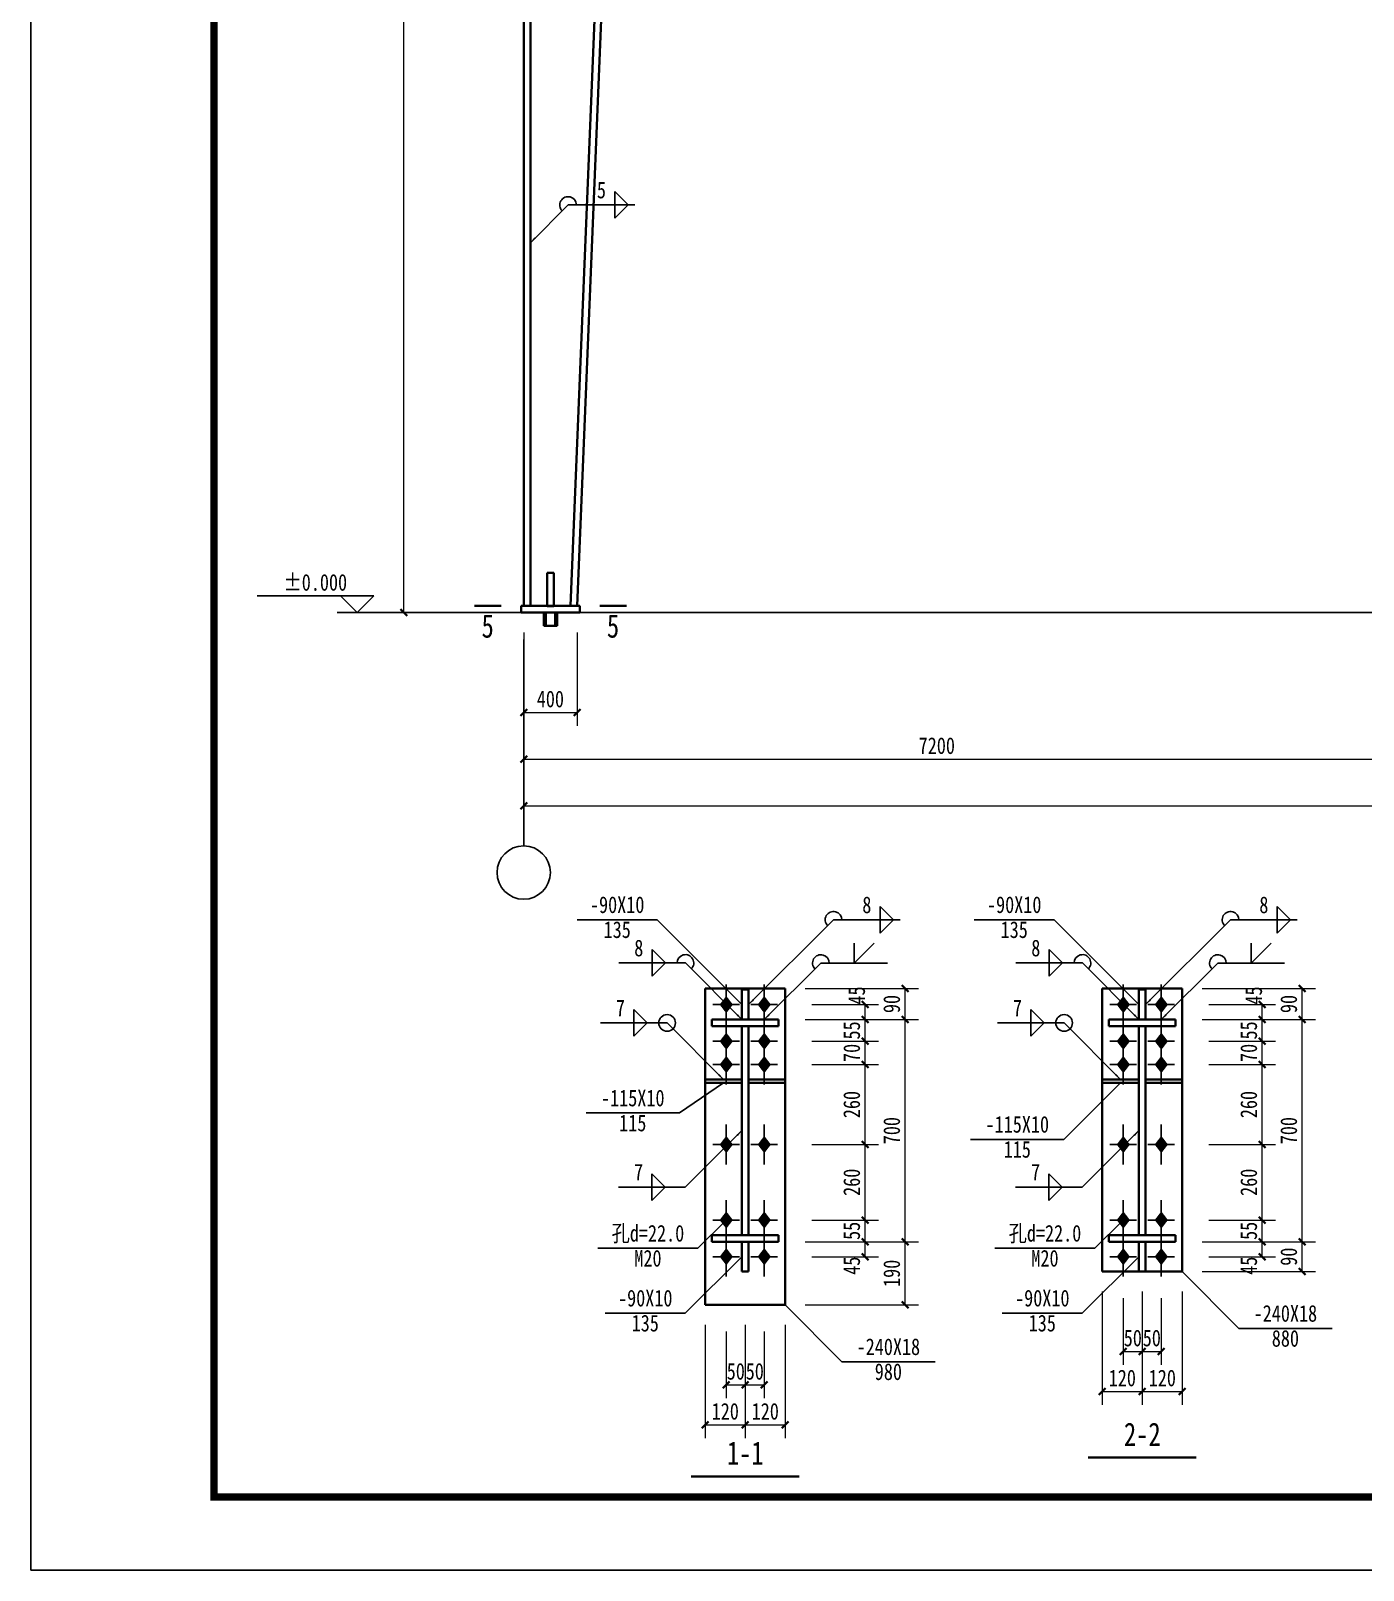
# Model space of a CAD drawing. Extents: x 32461 to 372567, y -698896 to 182569.
# Drawn here: x 205952 to 225937, y -634115 to -611015 of the extents above; entities that cross this region are included whole.
import ezdxf
from ezdxf.enums import TextEntityAlignment as Align

# ---------------------------------------------------------------- set-up
doc = ezdxf.new("R2010")
doc.units = 0
doc.header["$LTSCALE"] = 1000
doc.header["$MEASUREMENT"] = 0
doc.linetypes.add('线型6', pattern=[8.75, 5, -1.25, 1.25, -1.25])
doc.layers.get('0').update_dxf_attribs({"linetype": 'CONTINUOUS'})
doc.layers.add('PUB_TITLE', color=4, linetype='CONTINUOUS')
for name, color, linetype, lineweight in [('尺寸标注', 2, 'CONTINUOUS', 35), ('层10', 7, 'CONTINUOUS', 35), ('层1000', 2, 'CONTINUOUS', 35), ('层111', 9, '线型6', 25), ('层112', 9, 'CONTINUOUS', 25), ('层116', 1, 'CONTINUOUS', 35), ('层14', 2, 'CONTINUOUS', 35), ('柱子', 3, 'CONTINUOUS', 35), ('楼层标高', 9, 'CONTINUOUS', 25), ('焊缝标注', 9, 'CONTINUOUS', 25), ('螺栓孔标注', 9, 'CONTINUOUS', 25), ('钢板标注', 9, 'CONTINUOUS', 25)]:
    doc.layers.add(name, color=color, linetype=linetype, lineweight=lineweight)
doc.styles.add('宋体', font='')
doc.styles.get('宋体').set_extended_font_data('SimSun')

# ---------------------------------------------------------------- blocks, each defined once
blk = doc.blocks.new('BuiltIn_34')
at = {"layer": '层14'}
for p, q in [((-248.28, 302.28, 2), (-248.28, 307.28, 2)), ((-248.28, 307.28, 2), (-247.28, 307.28, 2)), ((-247.28, 307.28, 2), (-247.28, 302.28, 2)), ((-247.28, 302.28, 2), (-248.28, 302.28, 2))]:
    blk.add_line(p, q, dxfattribs=at)

msp = doc.modelspace()

# ---------------------------------------------------------------- hatches: boundary and pattern name
at = {"layer": '层10'}
for points in [[(216383.8, -625497.6), (216283.8, -625627.6), (216383.8, -625757.6), (216483.8, -625627.6), (216383.8, -625497.6)], [(216953.8, -625497.6), (216853.8, -625627.6), (216953.8, -625757.6), (217053.8, -625627.6), (216953.8, -625497.6)], [(222339, -625497.6), (222239, -625627.6), (222339, -625757.6), (222439, -625627.6), (222339, -625497.6)], [(222909, -625497.6), (222809, -625627.6), (222909, -625757.6), (223009, -625627.6), (222909, -625497.6)], [(216383.8, -626047.6), (216283.8, -626177.6), (216383.8, -626307.6), (216483.8, -626177.6), (216383.8, -626047.6)], [(216953.8, -626047.6), (216853.8, -626177.6), (216953.8, -626307.6), (217053.8, -626177.6), (216953.8, -626047.6)], [(222339, -626047.6), (222239, -626177.6), (222339, -626307.6), (222439, -626177.6), (222339, -626047.6)], [(222909, -626047.6), (222809, -626177.6), (222909, -626307.6), (223009, -626177.6), (222909, -626047.6)], [(216383.8, -626397.6), (216283.8, -626527.6), (216383.8, -626657.6), (216483.8, -626527.6), (216383.8, -626397.6)], [(216953.8, -626397.6), (216853.8, -626527.6), (216953.8, -626657.6), (217053.8, -626527.6), (216953.8, -626397.6)], [(222339, -626397.6), (222239, -626527.6), (222339, -626657.6), (222439, -626527.6), (222339, -626397.6)], [(222909, -626397.6), (222809, -626527.6), (222909, -626657.6), (223009, -626527.6), (222909, -626397.6)], [(216383.8, -627597.6), (216283.8, -627727.6), (216383.8, -627857.6), (216483.8, -627727.6), (216383.8, -627597.6)], [(216953.8, -627597.6), (216853.8, -627727.6), (216953.8, -627857.6), (217053.8, -627727.6), (216953.8, -627597.6)], [(222339, -627597.6), (222239, -627727.6), (222339, -627857.6), (222439, -627727.6), (222339, -627597.6)], [(222909, -627597.6), (222809, -627727.6), (222909, -627857.6), (223009, -627727.6), (222909, -627597.6)], [(216383.8, -628730.2), (216283.8, -628860.2), (216383.8, -628990.2), (216483.8, -628860.2), (216383.8, -628730.2)], [(216953.8, -628730.2), (216853.8, -628860.2), (216953.8, -628990.2), (217053.8, -628860.2), (216953.8, -628730.2)], [(222339, -628730.2), (222239, -628860.2), (222339, -628990.2), (222439, -628860.2), (222339, -628730.2)], [(222909, -628730.2), (222809, -628860.2), (222909, -628990.2), (223009, -628860.2), (222909, -628730.2)], [(216383.8, -629280.2), (216283.8, -629410.2), (216383.8, -629540.2), (216483.8, -629410.2), (216383.8, -629280.2)], [(216953.8, -629280.2), (216853.8, -629410.2), (216953.8, -629540.2), (217053.8, -629410.2), (216953.8, -629280.2)], [(222339, -629280.2), (222239, -629410.2), (222339, -629540.2), (222439, -629410.2), (222339, -629280.2)], [(222909, -629280.2), (222809, -629410.2), (222909, -629540.2), (223009, -629410.2), (222909, -629280.2)]]:
    msp.add_hatch(color=1, dxfattribs=at).paths.add_polyline_path(points)
at = {"layer": '焊缝标注'}
for points in [[(213445.3, -614194.5), (213526.6, -614134.4), (213505.4, -614113.2), (213445.3, -614194.5)], [(216718.8, -625627.6), (216800.1, -625567.5), (216778.9, -625546.3), (216718.8, -625627.6)], [(222674, -625627.6), (222755.3, -625567.5), (222734.1, -625546.3), (222674, -625627.6)], [(216618.8, -625852.6), (216558.8, -625771.2), (216537.6, -625792.4), (216618.8, -625852.6)], [(216953.8, -625852.6), (217035.1, -625792.5), (217013.9, -625771.3), (216953.8, -625852.6)], [(222574, -625852.6), (222514, -625771.2), (222492.7, -625792.4), (222574, -625852.6)], [(222909, -625852.6), (222990.3, -625792.5), (222969.1, -625771.3), (222909, -625852.6)], [(216343.8, -626752.6), (216283.8, -626671.2), (216262.6, -626692.4), (216343.8, -626752.6)], [(222299, -626752.6), (222239, -626671.2), (222217.7, -626692.4), (222299, -626752.6)], [(216618.8, -627518.9), (216537.4, -627578.8), (216558.5, -627600.1), (216618.8, -627518.9)], [(222574, -627518.9), (222492.5, -627578.8), (222513.7, -627600.1), (222574, -627518.9)]]:
    msp.add_hatch(color=256, dxfattribs=at).paths.add_polyline_path(points)

# ---------------------------------------------------------------- linework, layer by layer
msp.add_line((211795.3, -619746.4, -988), (301480.6, -619746.4, -988))
at = {"layer": 'PUB_TITLE'}
msp.add_lwpolyline([(205952.2, -634115.1), (320462.2, -634115.1), (320462.2, -587915.1), (205952.2, -587915.1)], close=True, dxfattribs=at)
at = {"layer": 'PUB_TITLE', "const_width": 110}
msp.add_lwpolyline([(208702.2, -633015.1), (319362.2, -633015.1), (319362.2, -589015.1), (208702.2, -589015.1)], close=True, dxfattribs=at)
at = {"layer": '尺寸标注', "lineweight": 9}
for p, q in [((211545.3, -619746.4, -988), (211545.3, -597745.4, -988)), ((212245.3, -619746.4, -988), (211345.3, -619746.4, -988)), ((213345.3, -620046.4, -988), (213345.3, -621446.4, -988)), ((213345.3, -620046.4, -988), (213345.3, -622146.4, -988)), ((213345.3, -620046.4, -988), (213345.3, -622846.4, -988)), ((214145.3, -620046.4, -988), (214145.3, -621446.4, -988)), ((213345.3, -621246.4, -988), (214145.3, -621246.4, -988)), ((213345.3, -621946.4, -988), (256345.3, -621946.4, -988)), ((213345.3, -622646.4, -988), (299345.3, -622646.4, -988)), ((217568.8, -625385.2), (219268.8, -625385.2)), ((219068.8, -625852.6), (219068.8, -625385.2)), ((223524, -625385.2, 100), (225224, -625385.2, 100)), ((225024, -625852.6, 100), (225024, -625385.2, 100)), ((217668.8, -625627.6), (218668.8, -625627.6)), ((218468.8, -625852.6), (218468.8, -625627.6)), ((223624, -625627.6, 100), (224624, -625627.6, 100)), ((224424, -625852.6, 100), (224424, -625627.6, 100)), ((217568.8, -625852.6), (219268.8, -625852.6)), ((217568.8, -625852.6), (219268.8, -625852.6)), ((217668.8, -625852.6), (218668.8, -625852.6)), ((217668.8, -625852.6), (218668.8, -625852.6)), ((218468.8, -626177.6), (218468.8, -625852.6)), ((219068.8, -629185.2), (219068.8, -625852.6)), ((223524, -625852.6, 100), (225224, -625852.6, 100)), ((223524, -625852.6, 100), (225224, -625852.6, 100)), ((223624, -625852.6, 100), (224624, -625852.6, 100)), ((223624, -625852.6, 100), (224624, -625852.6, 100)), ((224424, -626177.6, 100), (224424, -625852.6, 100)), ((225024, -629185.2, 100), (225024, -625852.6, 100)), ((217668.8, -626177.6), (218668.8, -626177.6)), ((217668.8, -626177.6), (218668.8, -626177.6)), ((218468.8, -626527.6), (218468.8, -626177.6)), ((223624, -626177.6, 100), (224624, -626177.6, 100)), ((223624, -626177.6, 100), (224624, -626177.6, 100)), ((224424, -626527.6, 100), (224424, -626177.6, 100)), ((217668.8, -626527.6), (218668.8, -626527.6)), ((217668.8, -626527.6), (218668.8, -626527.6)), ((218468.8, -627727.6), (218468.8, -626527.6)), ((223624, -626527.6, 100), (224624, -626527.6, 100)), ((223624, -626527.6, 100), (224624, -626527.6, 100)), ((224424, -627727.6, 100), (224424, -626527.6, 100)), ((217668.8, -627727.6), (218668.8, -627727.6)), ((217668.8, -627727.6), (218668.8, -627727.6)), ((218468.8, -628860.2), (218468.8, -627727.6)), ((223624, -627727.6, 100), (224624, -627727.6, 100)), ((223624, -627727.6, 100), (224624, -627727.6, 100)), ((224424, -628860.2, 100), (224424, -627727.6, 100)), ((217668.8, -628860.2), (218668.8, -628860.2)), ((217668.8, -628860.2), (218668.8, -628860.2)), ((218468.8, -629185.2), (218468.8, -628860.2)), ((223624, -628860.2, 100), (224624, -628860.2, 100)), ((223624, -628860.2, 100), (224624, -628860.2, 100)), ((224424, -629185.2, 100), (224424, -628860.2, 100)), ((217568.8, -629185.2), (219268.8, -629185.2)), ((217568.8, -629185.2), (219268.8, -629185.2)), ((217668.8, -629185.2), (218668.8, -629185.2)), ((217668.8, -629185.2), (218668.8, -629185.2)), ((218468.8, -629410.2), (218468.8, -629185.2)), ((219068.8, -630135.2), (219068.8, -629185.2)), ((223524, -629185.2, 100), (225224, -629185.2, 100)), ((223524, -629185.2, 100), (225224, -629185.2, 100)), ((223624, -629185.2, 100), (224624, -629185.2, 100)), ((223624, -629185.2, 100), (224624, -629185.2, 100)), ((224424, -629410.2, 100), (224424, -629185.2, 100)), ((225024, -629635.2, 100), (225024, -629185.2, 100)), ((217668.8, -629410.2), (218668.8, -629410.2)), ((223624, -629410.2, 100), (224624, -629410.2, 100)), ((223524, -629635.2, 100), (225224, -629635.2, 100)), ((222024, -629935.2, 100), (222024, -631635.2, 100)), ((222624, -629935.2, 100), (222624, -631635.2, 100)), ((222624, -629935.2, 100), (222624, -631635.2, 100)), ((223224, -629935.2, 100), (223224, -631635.2, 100)), ((217568.8, -630135.2), (219268.8, -630135.2)), ((222339, -630035.2, 100), (222339, -631035.2, 100)), ((222624, -630035.2, 100), (222624, -631035.2, 100)), ((222624, -630035.2, 100), (222624, -631035.2, 100)), ((222909, -630035.2, 100), (222909, -631035.2, 100)), ((216068.8, -630435.2), (216068.8, -632135.2)), ((216383.8, -630535.2), (216383.8, -631535.2)), ((216668.8, -630435.2), (216668.8, -632135.2)), ((216668.8, -630435.2), (216668.8, -632135.2)), ((216668.8, -630535.2), (216668.8, -631535.2)), ((216668.8, -630535.2), (216668.8, -631535.2)), ((216953.8, -630535.2), (216953.8, -631535.2)), ((217268.8, -630435.2), (217268.8, -632135.2)), ((222339, -630835.2, 100), (222624, -630835.2, 100)), ((222624, -630835.2, 100), (222909, -630835.2, 100)), ((216383.8, -631335.2), (216668.8, -631335.2)), ((216668.8, -631335.2), (216953.8, -631335.2)), ((222024, -631435.2, 100), (222624, -631435.2, 100)), ((222624, -631435.2, 100), (223224, -631435.2, 100)), ((216068.8, -631935.2), (216668.8, -631935.2)), ((216668.8, -631935.2), (217268.8, -631935.2))]:
    msp.add_line(p, q, dxfattribs=at)
at = {"layer": '尺寸标注', "lineweight": 35}
for p, q in [((211495.3, -619696.4, -988), (211595.3, -619796.4, -988)), ((213295.3, -621296.4, -988), (213395.3, -621196.4, -988)), ((214095.3, -621296.4, -988), (214195.3, -621196.4, -988)), ((213295.3, -621996.4, -988), (213395.3, -621896.4, -988)), ((213295.3, -622696.4, -988), (213395.3, -622596.4, -988)), ((219018.8, -625335.2), (219118.8, -625435.2)), ((224974, -625335.2, 100), (225074, -625435.2, 100)), ((218418.8, -625577.6), (218518.8, -625677.6)), ((224374, -625577.6, 100), (224474, -625677.6, 100)), ((218418.8, -625802.6), (218518.8, -625902.6)), ((218418.8, -625802.6), (218518.8, -625902.6)), ((219018.8, -625802.6), (219118.8, -625902.6)), ((219018.8, -625802.6), (219118.8, -625902.6)), ((224374, -625802.6, 100), (224474, -625902.6, 100)), ((224374, -625802.6, 100), (224474, -625902.6, 100)), ((224974, -625802.6, 100), (225074, -625902.6, 100)), ((224974, -625802.6, 100), (225074, -625902.6, 100)), ((218418.8, -626127.6), (218518.8, -626227.6)), ((218418.8, -626127.6), (218518.8, -626227.6)), ((224374, -626127.6, 100), (224474, -626227.6, 100)), ((224374, -626127.6, 100), (224474, -626227.6, 100)), ((218418.8, -626477.6), (218518.8, -626577.6)), ((218418.8, -626477.6), (218518.8, -626577.6)), ((224374, -626477.6, 100), (224474, -626577.6, 100)), ((224374, -626477.6, 100), (224474, -626577.6, 100)), ((218418.8, -627677.6), (218518.8, -627777.6)), ((218418.8, -627677.6), (218518.8, -627777.6)), ((224374, -627677.6, 100), (224474, -627777.6, 100)), ((224374, -627677.6, 100), (224474, -627777.6, 100)), ((218418.8, -628810.2), (218518.8, -628910.2)), ((218418.8, -628810.2), (218518.8, -628910.2)), ((224374, -628810.2, 100), (224474, -628910.2, 100)), ((224374, -628810.2, 100), (224474, -628910.2, 100)), ((218418.8, -629135.2), (218518.8, -629235.2)), ((218418.8, -629135.2), (218518.8, -629235.2)), ((219018.8, -629135.2), (219118.8, -629235.2)), ((219018.8, -629135.2), (219118.8, -629235.2)), ((224374, -629135.2, 100), (224474, -629235.2, 100)), ((224374, -629135.2, 100), (224474, -629235.2, 100)), ((224974, -629135.2, 100), (225074, -629235.2, 100)), ((224974, -629135.2, 100), (225074, -629235.2, 100)), ((218418.8, -629360.2), (218518.8, -629460.2)), ((224374, -629360.2, 100), (224474, -629460.2, 100)), ((224974, -629585.2, 100), (225074, -629685.2, 100)), ((219018.8, -630085.2), (219118.8, -630185.2)), ((222289, -630885.2, 100), (222389, -630785.2, 100)), ((222574, -630885.2, 100), (222674, -630785.2, 100)), ((222574, -630885.2, 100), (222674, -630785.2, 100)), ((222859, -630885.2, 100), (222959, -630785.2, 100)), ((216333.8, -631385.2), (216433.8, -631285.2)), ((216618.8, -631385.2), (216718.8, -631285.2)), ((216618.8, -631385.2), (216718.8, -631285.2)), ((216903.8, -631385.2), (217003.8, -631285.2)), ((221974, -631485.2, 100), (222074, -631385.2, 100)), ((222574, -631485.2, 100), (222674, -631385.2, 100)), ((222574, -631485.2, 100), (222674, -631385.2, 100)), ((223174, -631485.2, 100), (223274, -631385.2, 100)), ((216018.8, -631985.2), (216118.8, -631885.2)), ((216618.8, -631985.2), (216718.8, -631885.2)), ((216618.8, -631985.2), (216718.8, -631885.2)), ((217218.8, -631985.2), (217318.8, -631885.2))]:
    msp.add_line(p, q, dxfattribs=at)
at = {"layer": '尺寸标注', "color": 3, "lineweight": 35}
for p, q in [((217168.8, -625852.6), (216168.8, -625852.6)), ((216168.8, -625852.6), (216168.8, -625952.6)), ((216168.8, -625952.6), (217168.8, -625952.6)), ((216618.8, -629085.2), (216618.8, -625952.6)), ((216718.8, -629085.2), (216718.8, -625952.6)), ((217168.8, -625952.6), (217168.8, -625852.6)), ((223124, -625852.6, 100), (222124, -625852.6, 100)), ((222124, -625852.6, 100), (222124, -625952.6, 100)), ((222124, -625952.6, 100), (223124, -625952.6, 100)), ((222574, -629085.2, 100), (222574, -625952.6, 100)), ((222674, -629085.2, 100), (222674, -625952.6, 100)), ((223124, -625952.6, 100), (223124, -625852.6, 100)), ((217168.8, -629085.2), (216168.8, -629085.2)), ((216168.8, -629085.2), (216168.8, -629185.2)), ((216168.8, -629185.2), (217168.8, -629185.2)), ((217168.8, -629185.2), (217168.8, -629085.2)), ((223124, -629085.2, 100), (222124, -629085.2, 100)), ((222124, -629085.2, 100), (222124, -629185.2, 100)), ((222124, -629185.2, 100), (223124, -629185.2, 100)), ((223124, -629185.2, 100), (223124, -629085.2, 100))]:
    msp.add_line(p, q, dxfattribs=at)
at = {"layer": '层10'}
for p, q in [((212605.3, -619646.4, -988), (213005.3, -619646.4, -988)), ((214885.3, -619646.4, -988), (214485.3, -619646.4, -988)), ((221814, -632425.2, 100), (223434, -632425.2, 100)), ((215858.8, -632707.8), (217478.8, -632707.8))]:
    msp.add_line(p, q, dxfattribs=at)
at = {"layer": '层10', "color": 9, "lineweight": 25}
for p, q in [((216383.8, -625327.6), (216383.8, -625927.6)), ((216953.8, -625327.6), (216953.8, -625927.6)), ((222339, -625327.6, 100), (222339, -625927.6, 100)), ((222909, -625327.6, 100), (222909, -625927.6, 100)), ((216583.8, -625627.6), (216183.8, -625627.6)), ((217153.8, -625627.6), (216753.8, -625627.6)), ((222539, -625627.6, 100), (222139, -625627.6, 100)), ((223109, -625627.6, 100), (222709, -625627.6, 100)), ((216383.8, -625877.6), (216383.8, -626477.6)), ((216953.8, -625877.6), (216953.8, -626477.6)), ((222339, -625877.6, 100), (222339, -626477.6, 100)), ((222909, -625877.6, 100), (222909, -626477.6, 100)), ((216583.8, -626177.6), (216183.8, -626177.6)), ((216383.8, -626227.6), (216383.8, -626827.6)), ((217153.8, -626177.6), (216753.8, -626177.6)), ((216953.8, -626227.6), (216953.8, -626827.6)), ((222539, -626177.6, 100), (222139, -626177.6, 100)), ((222339, -626227.6, 100), (222339, -626827.6, 100)), ((223109, -626177.6, 100), (222709, -626177.6, 100)), ((222909, -626227.6, 100), (222909, -626827.6, 100)), ((216583.8, -626527.6), (216183.8, -626527.6)), ((217153.8, -626527.6), (216753.8, -626527.6)), ((222539, -626527.6, 100), (222139, -626527.6, 100)), ((223109, -626527.6, 100), (222709, -626527.6, 100)), ((216383.8, -627427.6), (216383.8, -628027.6)), ((216953.8, -627427.6), (216953.8, -628027.6)), ((222339, -627427.6, 100), (222339, -628027.6, 100)), ((222909, -627427.6, 100), (222909, -628027.6, 100)), ((216583.8, -627727.6), (216183.8, -627727.6)), ((217153.8, -627727.6), (216753.8, -627727.6)), ((222539, -627727.6, 100), (222139, -627727.6, 100)), ((223109, -627727.6, 100), (222709, -627727.6, 100)), ((216383.8, -628560.2), (216383.8, -629160.2)), ((216953.8, -628560.2), (216953.8, -629160.2)), ((222339, -628560.2, 100), (222339, -629160.2, 100)), ((222909, -628560.2, 100), (222909, -629160.2, 100)), ((216583.8, -628860.2), (216183.8, -628860.2)), ((217153.8, -628860.2), (216753.8, -628860.2)), ((222539, -628860.2, 100), (222139, -628860.2, 100)), ((223109, -628860.2, 100), (222709, -628860.2, 100)), ((216383.8, -629110.2), (216383.8, -629710.2)), ((216953.8, -629110.2), (216953.8, -629710.2)), ((222339, -629110.2, 100), (222339, -629710.2, 100)), ((222909, -629110.2, 100), (222909, -629710.2, 100)), ((216583.8, -629410.2), (216183.8, -629410.2)), ((217153.8, -629410.2), (216753.8, -629410.2)), ((222539, -629410.2, 100), (222139, -629410.2, 100)), ((223109, -629410.2, 100), (222709, -629410.2, 100))]:
    msp.add_line(p, q, dxfattribs=at)
at = {"layer": '层1000'}
for p, q in [((217268.8, -625385.2), (216068.8, -625385.2)), ((216068.8, -625385.2), (216068.8, -630135.2)), ((216718.8, -625402.6), (216618.8, -625402.6)), ((216618.8, -625402.6), (216618.8, -625852.6)), ((216718.8, -625852.6), (216718.8, -625402.6)), ((217268.8, -630135.2), (217268.8, -625385.2)), ((223224, -625385.2, 100), (222024, -625385.2, 100)), ((222024, -625385.2, 100), (222024, -629635.2, 100)), ((222674, -625402.6, 100), (222574, -625402.6, 100)), ((222574, -625402.6, 100), (222574, -625852.6, 100)), ((222674, -625852.6, 100), (222674, -625402.6, 100)), ((223224, -629635.2, 100), (223224, -625385.2, 100)), ((216618.8, -625852.6), (216718.8, -625852.6)), ((222574, -625852.6, 100), (222674, -625852.6, 100)), ((216618.8, -626752.6), (216068.8, -626752.6)), ((216068.8, -626752.6), (216068.8, -626802.6)), ((216068.8, -626802.6), (216618.8, -626802.6)), ((216618.8, -626802.6), (216618.8, -626752.6)), ((216718.8, -626752.6), (217268.8, -626752.6)), ((216718.8, -626802.6), (216718.8, -626752.6)), ((217268.8, -626802.6), (216718.8, -626802.6)), ((217268.8, -626752.6), (217268.8, -626802.6)), ((222574, -626752.6, 100), (222024, -626752.6, 100)), ((222024, -626752.6, 100), (222024, -626802.6, 100)), ((222024, -626802.6, 100), (222574, -626802.6, 100)), ((222574, -626802.6, 100), (222574, -626752.6, 100)), ((222674, -626752.6, 100), (223224, -626752.6, 100)), ((222674, -626802.6, 100), (222674, -626752.6, 100)), ((223224, -626802.6, 100), (222674, -626802.6, 100)), ((223224, -626752.6, 100), (223224, -626802.6, 100)), ((216618.8, -629185.2), (216718.8, -629185.2)), ((216618.8, -629635.2), (216618.8, -629185.2)), ((216718.8, -629185.2), (216718.8, -629635.2)), ((222574, -629185.2, 100), (222674, -629185.2, 100)), ((222574, -629635.2, 100), (222574, -629185.2, 100)), ((222674, -629185.2, 100), (222674, -629635.2, 100)), ((216718.8, -629635.2), (216618.8, -629635.2)), ((222024, -629635.2, 100), (223224, -629635.2, 100)), ((222674, -629635.2, 100), (222574, -629635.2, 100)), ((216068.8, -630135.2), (217268.8, -630135.2))]:
    msp.add_line(p, q, dxfattribs=at)
at = {"layer": '层111'}
msp.add_line((213345.3, -620150.4, -988), (213345.3, -623246.4, -988), dxfattribs=at)
at = {"layer": '层112'}
msp.add_circle((213345.3, -623646.4, -988), 400, dxfattribs=at)
at = {"layer": '层116'}
for p, q in [((213645.3, -619746.4, -988), (213645.3, -619946.4, -988)), ((213675.3, -619746.4, -988), (213675.3, -619946.4, -988)), ((213815.3, -619746.4, -988), (213815.3, -619946.4, -988)), ((213845.3, -619746.4, -988), (213845.3, -619946.4, -988)), ((213645.3, -619946.4, -988), (213845.3, -619946.4, -988))]:
    msp.add_line(p, q, dxfattribs=at)
at = {"layer": '层14'}
for p, q in [((213305.3, -619746.4, -988), (213305.3, -619646.4, -988)), ((213305.3, -619646.4, -988), (214185.3, -619646.4, -988)), ((214185.3, -619746.4, -988), (213305.3, -619746.4, -988)), ((214185.3, -619646.4, -988), (214185.3, -619746.4, -988))]:
    msp.add_line(p, q, dxfattribs=at)
at = {"layer": '柱子'}
for p, q in [((213345.3, -619646.4, -988), (213345.3, -597846.7, -988)), ((213445.3, -619646.4, -988), (213445.3, -597838.7, -988)), ((214045.2, -619646.4, -988), (214879.7, -599317.7, -988)), ((214145.3, -619646.4, -988), (214979.8, -599317.7, -988))]:
    msp.add_line(p, q, dxfattribs=at)
at = {"layer": '楼层标高'}
for p, q in [((211095.3, -619496.4, -988), (209345.3, -619496.4, -988)), ((210845.3, -619746.4, -988), (210595.3, -619496.4, -988)), ((210845.3, -619746.4, -988), (211095.3, -619496.4, -988)), ((210545.3, -619746.4, -988), (212095.3, -619746.4, -988))]:
    msp.add_line(p, q, dxfattribs=at)
at = {"layer": '焊缝标注'}
for p, q in [((214711.2, -613429, -988), (214911.2, -613629, -988)), ((214711.2, -613629, -988), (214711.2, -613429, -988)), ((213445.3, -614194.5, -988), (214011.2, -613629, -988)), ((214011.2, -613629, -988), (215011.2, -613629, -988)), ((214711.2, -613829, -988), (214911.2, -613629, -988)), ((214711.2, -613629, -988), (214711.2, -613829, -988)), ((218692.1, -624155.3), (218892.1, -624355.3)), ((218692.1, -624355.3), (218692.1, -624155.3)), ((224647.3, -624155.3, 100), (224847.3, -624355.3, 100)), ((224647.3, -624355.3, 100), (224647.3, -624155.3, 100)), ((216718.8, -625627.6), (217992.1, -624355.3)), ((217992.1, -624355.3), (218992.1, -624355.3)), ((218692.1, -624555.3), (218892.1, -624355.3)), ((218692.1, -624355.3), (218692.1, -624555.3)), ((222674, -625627.6, 100), (223947.3, -624355.3, 100)), ((223947.3, -624355.3, 100), (224947.3, -624355.3, 100)), ((224647.3, -624555.3, 100), (224847.3, -624355.3, 100)), ((224647.3, -624355.3, 100), (224647.3, -624555.3, 100)), ((215471.3, -625003.1), (215271.3, -624803.1)), ((215271.3, -625003.1), (215271.3, -624803.1)), ((218302.7, -625004.4), (218302.7, -624704.4)), ((218302.7, -625004.4), (218602.7, -624704.4)), ((221426.5, -625003.1, 100), (221226.5, -624803.1, 100)), ((221226.5, -625003.1, 100), (221226.5, -624803.1, 100)), ((224257.8, -625004.4, 100), (224257.8, -624704.4, 100)), ((224257.8, -625004.4, 100), (224557.8, -624704.4, 100)), ((215771.3, -625003.1), (214771.3, -625003.1)), ((215471.3, -625003.1), (215271.3, -625203.1)), ((215271.3, -625003.1), (215271.3, -625203.1)), ((216618.8, -625852.6), (215771.3, -625003.1)), ((216953.8, -625852.6), (217802.7, -625004.4)), ((217802.7, -625004.4), (218802.7, -625004.4)), ((221726.5, -625003.1, 100), (220726.5, -625003.1, 100)), ((221426.5, -625003.1, 100), (221226.5, -625203.1, 100)), ((221226.5, -625003.1, 100), (221226.5, -625203.1, 100)), ((222574, -625852.6, 100), (221726.5, -625003.1, 100)), ((222909, -625852.6, 100), (223757.8, -625004.4, 100)), ((223757.8, -625004.4, 100), (224757.8, -625004.4, 100)), ((215196.3, -625903.1), (214996.3, -625703.1)), ((214996.3, -625903.1), (214996.3, -625703.1)), ((221151.5, -625903.1, 100), (220951.5, -625703.1, 100)), ((220951.5, -625903.1, 100), (220951.5, -625703.1, 100)), ((215496.3, -625903.1), (214496.3, -625903.1)), ((215196.3, -625903.1), (214996.3, -626103.1)), ((214996.3, -625903.1), (214996.3, -626103.1)), ((216343.8, -626752.6), (215496.3, -625903.1)), ((221451.5, -625903.1, 100), (220451.5, -625903.1, 100)), ((221151.5, -625903.1, 100), (220951.5, -626103.1, 100)), ((220951.5, -625903.1, 100), (220951.5, -626103.1, 100)), ((222299, -626752.6, 100), (221451.5, -625903.1, 100)), ((216618.8, -627518.9), (215768.6, -628365.7)), ((222574, -627518.9, 100), (221723.8, -628365.7, 100)), ((215468.6, -628365.7), (215268.6, -628165.7)), ((215268.6, -628365.7), (215268.6, -628165.7)), ((221423.8, -628365.7, 100), (221223.8, -628165.7, 100)), ((221223.8, -628365.7, 100), (221223.8, -628165.7, 100)), ((215768.6, -628365.7), (214768.6, -628365.7)), ((215468.6, -628365.7), (215268.6, -628565.7)), ((215268.6, -628365.7), (215268.6, -628565.7)), ((221723.8, -628365.7, 100), (220723.8, -628365.7, 100)), ((221423.8, -628365.7, 100), (221223.8, -628565.7, 100)), ((221223.8, -628365.7, 100), (221223.8, -628565.7, 100))]:
    msp.add_line(p, q, dxfattribs=at)
for centre in [(215496.3, -625903.1), (221451.5, -625903.1, 100)]:
    msp.add_circle(centre, 125, dxfattribs=at)
for centre, start, end in [((214011.2, -613629, -988), 0, 224.97719), ((217992.1, -624355.3), 0, 224.97719), ((223947.3, -624355.3, 100), 0, 224.97719), ((215771.3, -625003.1), 314.93155, 180), ((217802.7, -625004.4), 0, 224.97719), ((221726.5, -625003.1, 100), 314.93155, 180), ((223757.8, -625004.4, 100), 0, 224.97719)]:
    msp.add_arc(centre, 125, start, end, dxfattribs=at)
at = {"layer": '螺栓孔标注'}
for p, q in [((216383.8, -628860.2), (215958.7, -629283.6)), ((222339, -628860.2, 100), (221913.9, -629283.6, 100)), ((215958.7, -629283.6), (214458.7, -629283.6)), ((221913.9, -629283.6, 100), (220413.9, -629283.6, 100))]:
    msp.add_line(p, q, dxfattribs=at)
at = {"layer": '螺栓孔标注', "linetype": 'Continuous', "const_width": 10}
for points in [[(216388.8, -628860.2, 1), (216378.8, -628860.2, 1)], [(222344, -628860.2, 1), (222334, -628860.2, 1)]]:
    msp.add_lwpolyline(points, format="xyb", close=True, dxfattribs=at)
at = {"layer": '钢板标注'}
for p, q in [((215347.5, -624353.3), (214147.5, -624353.3)), ((216618.8, -625627.6), (215347.5, -624353.3)), ((221302.7, -624353.3, 100), (220102.7, -624353.3, 100)), ((222574, -625627.6, 100), (221302.7, -624353.3, 100)), ((216343.8, -626802.6), (215681.3, -627253.8)), ((222299, -626802.6, 100), (221448.8, -627649.5, 100)), ((215681.3, -627253.8), (214281.3, -627253.8)), ((221448.8, -627649.5, 100), (220048.8, -627649.5, 100)), ((216618.8, -629410.2), (215768.6, -630257)), ((222574, -629410.2, 100), (221723.8, -630257, 100)), ((223224, -629635.2, 100), (224070.1, -630486.1, 100)), ((217268.8, -630135.2), (218115, -630986.1)), ((215768.6, -630257), (214568.6, -630257)), ((221723.8, -630257, 100), (220523.8, -630257, 100)), ((224070.1, -630486.1, 100), (225470.1, -630486.1, 100)), ((218115, -630986.1), (219515, -630986.1))]:
    msp.add_line(p, q, dxfattribs=at)
at = {"layer": '钢板标注', "linetype": 'Continuous', "const_width": 10}
for points in [[(216623.8, -625627.6, 1), (216613.8, -625627.6, 1)], [(222579, -625627.6, 1), (222569, -625627.6, 1)], [(216348.8, -626802.6, 1), (216338.8, -626802.6, 1)], [(222304, -626802.6, 1), (222294, -626802.6, 1)], [(216623.8, -629410.2, 1), (216613.8, -629410.2, 1)], [(222579, -629410.2, 1), (222569, -629410.2, 1)], [(223229, -629635.2, 1), (223219, -629635.2, 1)], [(217273.8, -630135.2, 1), (217263.8, -630135.2, 1)]]:
    msp.add_lwpolyline(points, format="xyb", close=True, dxfattribs=at)

# ---------------------------------------------------------------- block references
at = {"layer": '层14', "xscale": 100, "yscale": 100, "zscale": 100}
msp.add_blockref('BuiltIn_34', (238523.5, -649874.8, -1188), dxfattribs=at)

# ---------------------------------------------------------------- texts
at = {"layer": '尺寸标注', "style": '宋体', "width": 0.8}
for s, p in [('400', (213745.3, -621241.4, -988)), ('7200', (219541.5, -621941.4, -988)), ('50', (222481.5, -630830.2, 100)), ('50', (222766.5, -630830.2, 100)), ('50', (216526.3, -631330.2)), ('50', (216811.3, -631330.2)), ('120', (222324, -631430.2, 100)), ('120', (222924, -631430.2, 100)), ('120', (216368.8, -631930.2)), ('120', (216968.8, -631930.2))]:
    msp.add_text(s, height=250, dxfattribs=at).set_placement(p, align=Align.BOTTOM_CENTER)
for p in [(218463.8, -625627.6), (224419, -625627.6, 100)]:
    msp.add_text('45', height=250, rotation=90, dxfattribs=at).set_placement(p)
for s, p in [('90', (219063.8, -625618.9)), ('90', (225019, -625618.9, 100)), ('55', (218463.8, -626015.1)), ('55', (224419, -626015.1, 100)), ('70', (218463.8, -626352.6)), ('70', (224419, -626352.6, 100)), ('260', (218463.8, -627127.6)), ('260', (224419, -627127.6, 100)), ('700', (219063.8, -627518.9)), ('700', (225019, -627518.9, 100)), ('260', (218463.8, -628293.9)), ('260', (224419, -628293.9, 100)), ('55', (218463.8, -629022.7)), ('55', (224419, -629022.7, 100)), ('190', (219063.8, -629660.2)), ('90', (225019, -629410.2, 100))]:
    msp.add_text(s, height=250, rotation=90, dxfattribs=at).set_placement(p, align=Align.BOTTOM_CENTER)
for p in [(218463.8, -629410.2), (224419, -629410.2, 100)]:
    msp.add_text('45', height=250, rotation=90, dxfattribs=at).set_placement(p, align=Align.BOTTOM_RIGHT)
at = {"layer": '层10', "style": '宋体', "width": 0.771429}
for s, p in [('5', (212805.3, -619946.4, -988)), ('5', (214685.3, -619946.4, -988)), ('2-2', (222624, -632075.2, 100)), ('1-1', (216668.8, -632357.8))]:
    msp.add_text(s, height=350, dxfattribs=at).set_placement(p, align=Align.MIDDLE_CENTER)
at = {"layer": '楼层标高', "style": '宋体', "width": 0.8}
msp.add_text('±0.000', height=250, dxfattribs=at).set_placement((210220.3, -619491.4, -988), align=Align.BOTTOM_CENTER)
at = {"layer": '焊缝标注', "style": '宋体', "width": 0.8}
for s, p in [('5', (214511.2, -613604, -988)), ('8', (218492.1, -624330.3)), ('8', (224447.3, -624330.3, 100)), ('8', (215071.3, -624978.1)), ('8', (221026.5, -624978.1, 100)), ('7', (214796.3, -625878.1)), ('7', (220751.5, -625878.1, 100)), ('7', (215068.6, -628340.7)), ('7', (221023.8, -628340.7, 100))]:
    msp.add_text(s, height=250, dxfattribs=at).set_placement(p, align=Align.BOTTOM_CENTER)
at = {"layer": '螺栓孔标注', "style": '宋体', "width": 0.8}
for p in [(215208.7, -629258.6), (221163.9, -629258.6, 100)]:
    msp.add_text('孔d=22.0', height=250, dxfattribs=at).set_placement(p, align=Align.BOTTOM_CENTER)
for p in [(215208.7, -629308.6), (221163.9, -629308.6, 100)]:
    msp.add_text('M20', height=250, dxfattribs=at).set_placement(p, align=Align.TOP_CENTER)
at = {"layer": '钢板标注', "style": '宋体', "width": 0.8}
for s, p in [('-90X10', (214747.5, -624328.3)), ('-90X10', (220702.7, -624328.3, 100)), ('-115X10', (214981.3, -627228.8)), ('-115X10', (220748.8, -627624.5, 100)), ('-90X10', (215168.6, -630232)), ('-90X10', (221123.8, -630232, 100)), ('-240X18', (224770.1, -630461.1, 100)), ('-240X18', (218815, -630961.1))]:
    msp.add_text(s, height=250, dxfattribs=at).set_placement(p, align=Align.BOTTOM_CENTER)
for s, p in [('135', (214747.5, -624378.3)), ('135', (220702.7, -624378.3, 100)), ('115', (214981.3, -627278.8)), ('115', (220748.8, -627674.5, 100)), ('135', (215168.6, -630282)), ('135', (221123.8, -630282, 100)), ('880', (224770.1, -630511.1, 100)), ('980', (218815, -631011.1))]:
    msp.add_text(s, height=250, dxfattribs=at).set_placement(p, align=Align.TOP_CENTER)

doc.saveas('drawing.dxf')
